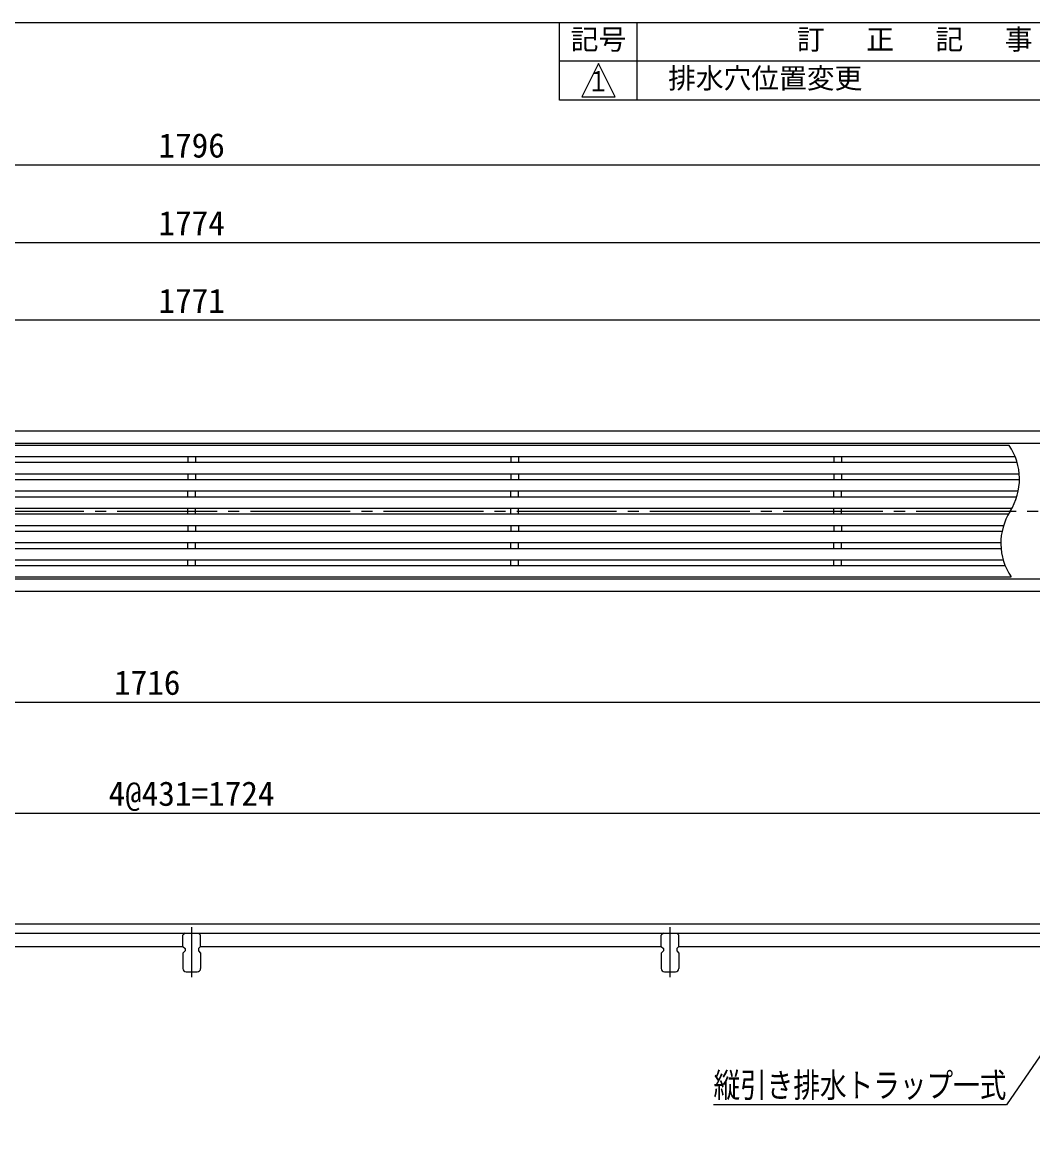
# Model space of a CAD drawing. Units: millimetres, scale not verified. Extents: x -1365 to 1365, y -930 to 870.
# Drawn here: x -189 to 721, y -137 to 870 of the extents above; entities that cross this region are included whole.
import ezdxf
from ezdxf.enums import TextEntityAlignment as Align

# ---------------------------------------------------------------- set-up
doc = ezdxf.new("R2010")
doc.units = ezdxf.units.MM
doc.header["$LTSCALE"] = 10
doc.linetypes.add('CHAIN1', pattern=[8, 5, -1, 1, -1])
doc.linetypes.add('CHAIN2', pattern=[12, 9, -1, 1, -1])
for name, color, linetype in [('0-0_計極細', 2, 'Continuous'), ('0-1_計細線', 3, 'Continuous'), ('0-5_寸法線', 7, 'Continuous'), ('0-7_枠細線', 5, 'Continuous'), ('0-8_枠中線', 5, 'Continuous')]:
    doc.layers.add(name, color=color, linetype=linetype)
doc.styles.add('ＭＳ ゴシック', font='')
doc.styles.get('ＭＳ ゴシック').set_extended_font_data('MS Gothic')

msp = doc.modelspace()

# ---------------------------------------------------------------- linework, layer by layer
at = {"layer": '0-0_計極細'}
for p, q in [((-39.98, 478.83), (-39.98, 473.33)), ((-33.08, 478.83), (-33.08, 473.33)), ((251.02, 478.83), (251.02, 473.33)), ((257.92, 478.83), (257.92, 473.33)), ((542.02, 478.83), (542.02, 473.33)), ((548.92, 478.83), (548.92, 473.33)), ((-39.98, 463.33), (-39.98, 457.83)), ((-33.08, 463.33), (-33.08, 457.83)), ((251.02, 463.33), (251.02, 457.83)), ((257.92, 463.33), (257.92, 457.83)), ((542.02, 463.33), (542.02, 457.83)), ((548.92, 463.33), (548.92, 457.83)), ((-39.98, 442.33), (-39.98, 447.83)), ((-33.08, 442.33), (-33.08, 447.83)), ((251.02, 442.33), (251.02, 447.83)), ((257.92, 442.33), (257.92, 447.83)), ((542.02, 442.33), (542.02, 447.83)), ((548.92, 442.33), (548.92, 447.83)), ((-39.98, 426.83), (-39.98, 432.33)), ((-33.08, 426.83), (-33.08, 432.33)), ((251.02, 426.83), (251.02, 432.33)), ((257.92, 426.83), (257.92, 432.33)), ((542.02, 426.83), (542.02, 432.33)), ((548.92, 426.83), (548.92, 432.33)), ((-39.98, 416.83), (-39.98, 411.33)), ((-33.08, 416.83), (-33.08, 411.33)), ((251.02, 416.83), (251.02, 411.33)), ((257.92, 416.83), (257.92, 411.33)), ((542.02, 416.83), (542.02, 411.33)), ((548.92, 416.83), (548.92, 411.33)), ((-39.98, 395.83), (-39.98, 401.33)), ((-33.08, 395.83), (-33.08, 401.33)), ((251.02, 395.83), (251.02, 401.33)), ((257.92, 395.83), (257.92, 401.33)), ((542.02, 395.83), (542.02, 401.33)), ((548.92, 395.83), (548.92, 401.33)), ((-39.98, 380.33), (-39.98, 385.83)), ((-33.08, 380.33), (-33.08, 385.83)), ((251.02, 380.33), (251.02, 385.83)), ((257.92, 380.33), (257.92, 385.83)), ((542.02, 380.33), (542.02, 385.83)), ((548.92, 380.33), (548.92, 385.83))]:
    msp.add_line(p, q, dxfattribs=at)
at = {"layer": '0-0_計極細', "linetype": 'CHAIN2'}
msp.add_line((-943.7, 429.58), (871.33, 429.58), dxfattribs=at)
at = {"layer": '0-0_計極細', "linetype": 'CHAIN1'}
for p, q in [((-36.53, 9.79), (-36.53, 54.84)), ((394.47, 9.79), (394.47, 54.84))]:
    msp.add_line(p, q, dxfattribs=at)
at = {"layer": '0-0_計極細'}
for centre, start, end in [((655.05, 458.58), 327.72738, 33.84606), ((746.89, 400.58), 147.72738, 213.84606)]:
    msp.add_arc(centre, 54.31, start, end, dxfattribs=at)
at = {"layer": '0-1_計細線'}
for p, q in [((700.16, 488.83), (-922.03, 488.83)), ((-922.03, 478.83), (705.45, 478.83)), ((707.32, 473.33), (-922.03, 473.33)), ((-922.03, 463.33), (709.15, 463.33)), ((709.36, 457.83), (-922.03, 457.83)), ((-922.03, 447.83), (708.29, 447.83)), ((706.87, 442.33), (-922.03, 442.33)), ((-922.03, 432.33), (702.6, 432.33)), ((699.35, 426.83), (-922.03, 426.83)), ((-922.03, 416.83), (695.07, 416.83)), ((693.66, 411.33), (-922.03, 411.33)), ((-922.03, 401.33), (692.59, 401.33)), ((692.79, 395.83), (-922.03, 395.83)), ((-922.03, 385.83), (694.62, 385.83)), ((696.5, 380.33), (-922.03, 380.33)), ((-922.03, 370.33), (701.79, 370.33)), ((-934.53, 49.58), (781.47, 49.58)), ((-42.53, 49.57), (-44.53, 47.57)), ((-44.53, 37.57), (-44.53, 47.57)), ((-42.53, 49.57), (-30.53, 49.57)), ((-28.53, 47.57), (-30.53, 49.57)), ((-28.53, 37.57), (-28.53, 47.57)), ((388.47, 49.57), (386.47, 47.57)), ((386.47, 37.57), (386.47, 47.57)), ((388.47, 49.57), (400.47, 49.57)), ((402.47, 47.57), (400.47, 49.57)), ((402.47, 37.57), (402.47, 47.57)), ((-459.53, 37.58), (-44.53, 37.58)), ((-44.53, 37.57), (-42.53, 35.57)), ((-42.53, 33.57), (-44.53, 31.57)), ((-44.53, 31.57), (-44.53, 17.57)), ((-42.53, 35.57), (-42.53, 33.57)), ((-28.53, 37.57), (-30.53, 35.57)), ((-30.53, 35.57), (-30.53, 33.57)), ((-30.53, 33.57), (-28.53, 31.57)), ((-28.53, 37.58), (386.47, 37.58)), ((-28.53, 31.57), (-28.53, 17.57)), ((386.47, 37.57), (388.47, 35.57)), ((388.47, 33.57), (386.47, 31.57)), ((386.47, 31.57), (386.47, 17.57)), ((388.47, 35.57), (388.47, 33.57)), ((402.47, 37.57), (400.47, 35.57)), ((400.47, 35.57), (400.47, 33.57)), ((400.47, 33.57), (402.47, 31.57)), ((402.47, 37.58), (781.47, 37.58)), ((402.47, 31.57), (402.47, 17.57)), ((-41.53, 14.57), (-31.53, 14.57)), ((389.47, 14.57), (399.47, 14.57))]:
    msp.add_line(p, q, dxfattribs=at)
for points in [[(-934.53, 501.58), (-934.53, 357.58), (861.47, 357.58), (861.47, 501.58)], [(-923.53, 490.58), (-923.53, 368.58), (850.47, 368.58), (850.47, 490.58)]]:
    msp.add_lwpolyline(points, close=True, dxfattribs=at)
msp.add_lwpolyline([(860.47, 57.58), (851.47, 57.58), (-933.53, 57.58)], dxfattribs=at)
for centre, start, end in [((-41.53, 17.57), 180, 270), ((-31.53, 17.57), 270, 360), ((389.47, 17.57), 180, 270), ((399.47, 17.57), 270, 360)]:
    msp.add_arc(centre, 3, start, end, dxfattribs=at)
at = {"layer": '0-5_寸法線'}
for p, q in [((-934.53, 741.58), (861.47, 741.58)), ((-923.53, 671.58), (850.47, 671.58)), ((848.97, 601.58), (-922.03, 601.58)), ((-934.53, 257.58), (781.47, 257.58)), ((-898.53, 157.58), (825.47, 157.58))]:
    msp.add_line(p, q, dxfattribs=at)
msp.add_lwpolyline([(751.17, -27.31), (697.63, -105.09), (433.63, -105.09)], dxfattribs=at)
at = {"layer": '0-7_枠細線'}
for p, q in [((295, 800), (295, 870)), ((365, 800), (365, 870)), ((1365, 835), (295, 835)), ((330, 832.88), (315, 802.88)), ((345, 802.88), (330, 832.88)), ((1365, 800), (295, 800)), ((315, 802.88), (345, 802.88))]:
    msp.add_line(p, q, dxfattribs=at)
at = {"layer": '0-8_枠中線'}
msp.add_lwpolyline([(-1365, -930), (-1365, 870), (1365, 870), (1365, -930)], close=True, dxfattribs=at)

# ---------------------------------------------------------------- texts
at = {"layer": '0-5_寸法線', "style": 'ＭＳ ゴシック'}
for s, p in [('1796', (-66.53, 741.58)), ('1774', (-66.53, 671.58)), ('1771', (-66.53, 601.58)), ('1716', (-106.53, 257.58)), ('4@431=1724', (-111.53, 157.58))]:
    msp.add_text(s, height=21.99, dxfattribs=at).set_placement(p, align=Align.BOTTOM_LEFT)
at = {"layer": '0-5_寸法線', "style": 'ＭＳ ゴシック', "width": 0.8}
msp.add_text('縦引き排水トラップ一式', height=21.99, dxfattribs=at).set_placement((433.63, -105.09), align=Align.BOTTOM_LEFT)
at = {"layer": '0-7_枠細線', "style": 'ＭＳ ゴシック'}
for s, p in [('訂\u3000 正\u3000 記\u3000 事', (508.75, 840)), ('記号', (305, 840)), ('排水穴位置変更', (392.7, 805))]:
    msp.add_text(s, height=18.33, dxfattribs=at).set_placement(p, align=Align.BOTTOM_LEFT)
at = {"layer": '0-7_枠細線', "style": 'ＭＳ ゴシック', "width": 0.8}
msp.add_text('１', height=18.33, dxfattribs=at).set_placement((319.73, 802.27), align=Align.BOTTOM_LEFT)

doc.saveas('drawing.dxf')
